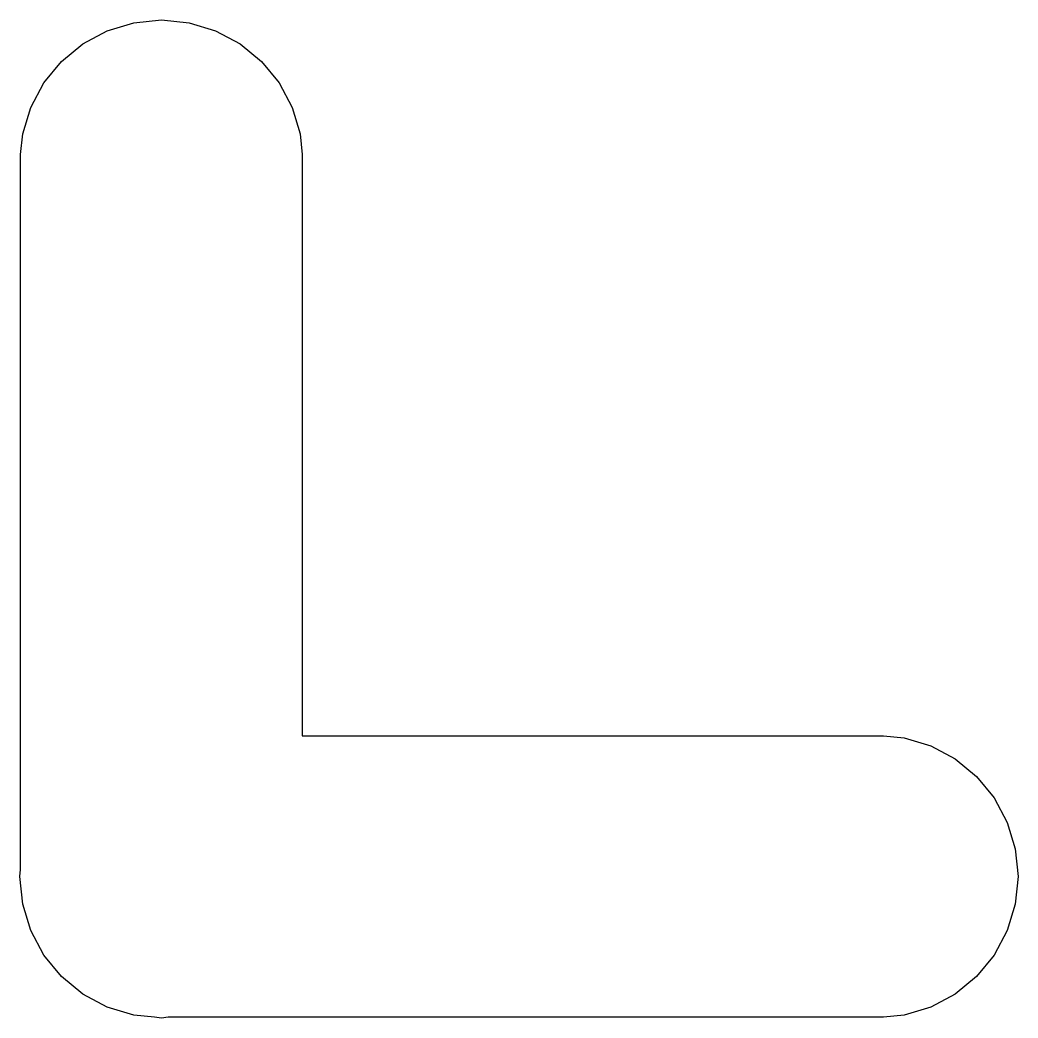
# Model space of a CAD drawing. Extents: x -13 to 127, y -89 to 15.
# Drawn here: x -6.425 to -5.894, y -37.54 to -37.009 of the extents above; entities that cross this region are included whole.
import ezdxf

# ---------------------------------------------------------------- set-up
doc = ezdxf.new("R2010")
doc.units = 0
doc.layers.add('BLACK', color=7, linetype='CONTINUOUS')

msp = doc.modelspace()

# ---------------------------------------------------------------- linework, layer by layer
at = {"layer": 'BLACK', "linetype": 'CONTINUOUS'}
for p, q in [((-6.37884, -37.0144), (-6.3647, -37.0101)), ((-6.3647, -37.0101), (-6.35, -37.0086)), ((-6.35, -37.0086), (-6.3353, -37.0101)), ((-6.3353, -37.0101), (-6.32116, -37.0144)), ((-6.39187, -37.0213), (-6.37884, -37.0144)), ((-6.32116, -37.0144), (-6.30813, -37.0213)), ((-6.40329, -37.0307), (-6.39187, -37.0213)), ((-6.30813, -37.0213), (-6.29671, -37.0307)), ((-6.41266, -37.0421), (-6.40329, -37.0307)), ((-6.29671, -37.0307), (-6.28734, -37.0421)), ((-6.41962, -37.0552), (-6.41266, -37.0421)), ((-6.28734, -37.0421), (-6.28037, -37.0552)), ((-6.42391, -37.0693), (-6.41962, -37.0552)), ((-6.28037, -37.0552), (-6.27609, -37.0693)), ((-6.425, -37.0803), (-6.42391, -37.0693)), ((-6.27609, -37.0693), (-6.275, -37.0803)), ((-6.425, -37.4613), (-6.425, -37.0803)), ((-6.275, -37.0803), (-6.275, -37.39)), ((-6.275, -37.39), (-5.96532, -37.39)), ((-5.96532, -37.39), (-5.9543, -37.3911)), ((-5.9543, -37.3911), (-5.94016, -37.3954)), ((-5.94016, -37.3954), (-5.92713, -37.4023)), ((-5.92713, -37.4023), (-5.91571, -37.4117)), ((-5.91571, -37.4117), (-5.90634, -37.4231)), ((-5.90634, -37.4231), (-5.89938, -37.4362)), ((-5.89938, -37.4362), (-5.89509, -37.4503)), ((-5.89509, -37.4503), (-5.89364, -37.465)), ((-6.42536, -37.465), (-6.425, -37.4613)), ((-6.42391, -37.4797), (-6.42536, -37.465)), ((-5.89364, -37.465), (-5.89509, -37.4797)), ((-6.41962, -37.4938), (-6.42391, -37.4797)), ((-5.89509, -37.4797), (-5.89938, -37.4938)), ((-6.41266, -37.5069), (-6.41962, -37.4938)), ((-5.89938, -37.4938), (-5.90634, -37.5069)), ((-6.40329, -37.5183), (-6.41266, -37.5069)), ((-5.90634, -37.5069), (-5.91571, -37.5183)), ((-6.39187, -37.5277), (-6.40329, -37.5183)), ((-5.91571, -37.5183), (-5.92713, -37.5277)), ((-6.37884, -37.5346), (-6.39187, -37.5277)), ((-5.92713, -37.5277), (-5.94016, -37.5346)), ((-6.3647, -37.5389), (-6.37884, -37.5346)), ((-6.35367, -37.54), (-6.3647, -37.5389)), ((-5.9543, -37.5389), (-5.96532, -37.54)), ((-5.94016, -37.5346), (-5.9543, -37.5389)), ((-6.35, -37.5404), (-6.35367, -37.54)), ((-6.34632, -37.54), (-6.35, -37.5404)), ((-5.96532, -37.54), (-6.34632, -37.54))]:
    msp.add_line(p, q, dxfattribs=at)

doc.saveas('drawing.dxf')
